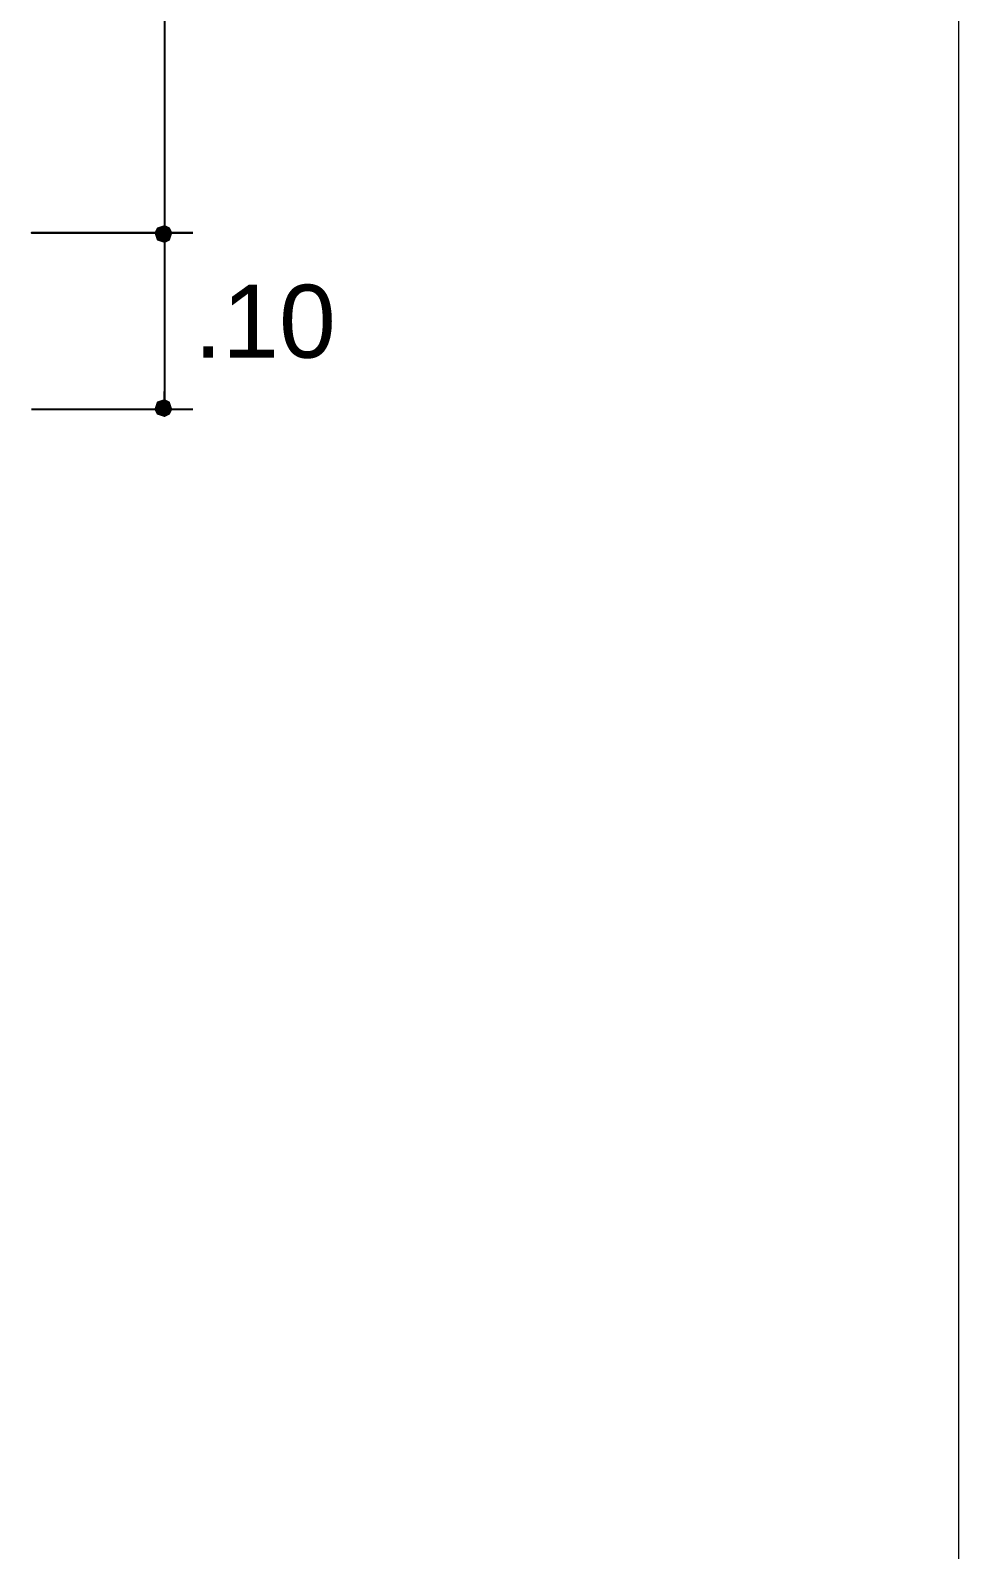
# Model space of a CAD drawing. Header units: metres. Extents: x 0 to 1843, y 1434 to 1492.
# Drawn here: x 1819.659 to 1819.966, y 1441.913 to 1442.415 of the extents above; entities that cross this region are included whole.
import ezdxf

# ---------------------------------------------------------------- set-up
doc = ezdxf.new("R2010")
doc.units = ezdxf.units.M
doc.header["$LTSCALE"] = 0.005
doc.layers.add('-Acero techos', color=252, linetype='Continuous', lineweight=13)
doc.layers.add('A_50_CotasExter', color=7, linetype='Continuous')
doc.styles.add('PDF ArialMT', font='arial.ttf')

msp = doc.modelspace()

# ---------------------------------------------------------------- linework, layer by layer
at = {"layer": '-Acero techos', "color": 18, "ltscale": 0.005, "true_color": 0x000000}
msp.add_lwpolyline([(1816.85057, 1444.44203), (1819.96579, 1444.44203), (1819.96579, 1441.05064), (1816.85057, 1441.05064)], close=True, dxfattribs=at)
at = {"layer": 'A_50_CotasExter', "color": 18, "ltscale": 0.005, "true_color": 0x000000}
for points in [[(1819.70372, 1442.59184), (1819.70372, 1442.35428), (1819.70372, 1442.3509)], [(1819.70372, 1442.34498), (1819.70372, 1442.34244), (1819.70372, 1442.28918)], [(1819.70372, 1442.29341), (1819.70372, 1442.29595)], [(1819.65976, 1442.29003), (1819.71302, 1442.29003)]]:
    msp.add_lwpolyline(points, dxfattribs=at)
msp.add_lwpolyline([(1819.71302, 1442.34836), (1819.65976, 1442.34836)], close=True, dxfattribs=at)
for points in [[(1819.70372, 1442.34836), (1819.70119, 1442.35005), (1819.70034, 1442.34836)], [(1819.70119, 1442.35005), (1819.70372, 1442.34836), (1819.70034, 1442.34836)], [(1819.70034, 1442.34836), (1819.70119, 1442.34582), (1819.70372, 1442.34836)], [(1819.70372, 1442.34836), (1819.70034, 1442.34836), (1819.70119, 1442.34582)], [(1819.70372, 1442.3509), (1819.70372, 1442.34836), (1819.70119, 1442.35005)], [(1819.70372, 1442.3509), (1819.70119, 1442.35005), (1819.70372, 1442.34836)], [(1819.70119, 1442.34582), (1819.70372, 1442.34836), (1819.70372, 1442.34498)], [(1819.70119, 1442.34582), (1819.70372, 1442.34498), (1819.70372, 1442.34836)], [(1819.70541, 1442.35005), (1819.70372, 1442.3509), (1819.70372, 1442.34836)], [(1819.70541, 1442.35005), (1819.70372, 1442.34836), (1819.70372, 1442.3509)], [(1819.70372, 1442.34836), (1819.70626, 1442.34836), (1819.70541, 1442.35005)], [(1819.70626, 1442.34836), (1819.70541, 1442.35005), (1819.70372, 1442.34836)], [(1819.70372, 1442.34498), (1819.70541, 1442.34582), (1819.70372, 1442.34836)], [(1819.70541, 1442.34582), (1819.70372, 1442.34836), (1819.70626, 1442.34836)], [(1819.70372, 1442.34498), (1819.70372, 1442.34836), (1819.70541, 1442.34582)], [(1819.70372, 1442.34836), (1819.70541, 1442.34582), (1819.70626, 1442.34836)], [(1819.70372, 1442.29003), (1819.70119, 1442.29256), (1819.70034, 1442.29003)], [(1819.70372, 1442.29341), (1819.70372, 1442.29003), (1819.70119, 1442.29256)], [(1819.70541, 1442.29256), (1819.70372, 1442.29341), (1819.70372, 1442.29003)], [(1819.70372, 1442.29003), (1819.70626, 1442.29003), (1819.70541, 1442.29256)], [(1819.70034, 1442.29003), (1819.70119, 1442.28834), (1819.70372, 1442.29003)], [(1819.70119, 1442.28834), (1819.70372, 1442.29003), (1819.70372, 1442.28749)], [(1819.70372, 1442.28749), (1819.70541, 1442.28834), (1819.70372, 1442.29003)], [(1819.70541, 1442.28834), (1819.70372, 1442.29003), (1819.70626, 1442.29003)]]:
    msp.add_solid(points, dxfattribs=at)

# ---------------------------------------------------------------- texts
at = {"layer": 'A_50_CotasExter', "color": 18, "ltscale": 0.005, "true_color": 0x000000, "insert": (1819.71341, 1442.31895), "char_height": 0.024111, "attachment_point": 4, "style": 'PDF ArialMT'}
msp.add_mtext('.10', dxfattribs=at)

doc.saveas('drawing.dxf')
